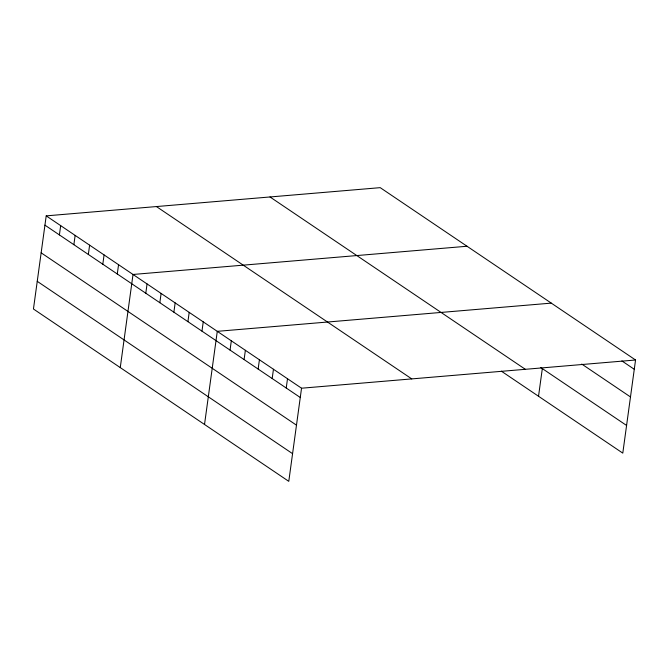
<?xml version="1.0" encoding="UTF-8"?>
<svg xmlns="http://www.w3.org/2000/svg" width="669" height="669" viewBox="0 0 669 669"><rect width="100%" height="100%" fill="white"/><g stroke="black" fill="none" stroke-linecap="round" stroke-linejoin="round"><path stroke-width="1" d="M46.211 215.87L33.45 309.003L288.782 481.346L301.543 388.212L46.211 215.87L380.218 187.655L635.55 359.997L622.789 453.13L501.357 371.17M59.407 234.919L60.678 225.637M73.874 244.678L75.145 235.404M88.341 254.446L89.613 245.163M102.809 264.213L104.08 254.931M117.284 273.981L118.555 264.698M120.261 367.599L133.022 274.466L467.029 246.251M145.792 293.223L147.063 283.94M159.841 302.706L161.112 293.423M173.881 312.18L175.153 302.898M187.922 321.664L189.193 312.381M201.971 331.138L203.242 321.856M204.522 424.472L217.283 331.339L551.289 303.124M230.052 350.096L231.323 340.814M244.101 359.579L245.372 350.297M258.142 369.054L259.413 359.771M272.183 378.537L273.454 369.255M286.232 388.012L287.503 378.729M538.528 396.257L542.325 368.586M301.543 388.212L635.55 359.997M621.886 360.917L634.279 369.28M581.746 364.053L630.491 396.951M540.669 367.473L626.585 425.459M269.992 196.962L525.324 369.305M156.429 206.562L411.761 378.897M44.94 225.152L300.272 397.495M41.144 252.823L296.484 425.166M37.238 281.331L292.579 453.674"/></g></svg>
